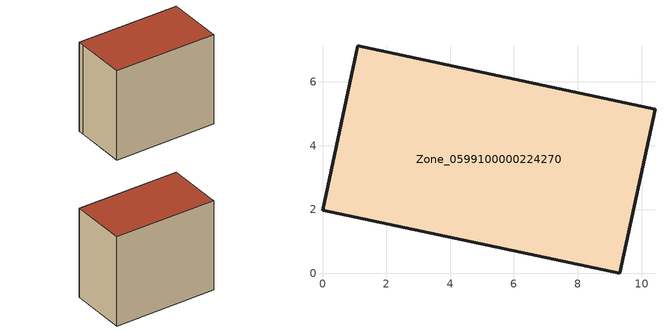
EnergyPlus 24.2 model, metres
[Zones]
Zone_0599100000224270
 floor ground (C_G): 10.42,5.14 9.32,0 0,1.98 1.01,6.69 1.11,7.14 z0
 wall outside (C_F): 9.32,0 10.42,5.14 1.11,7.14 1.01,6.69 0,1.98 9.32,0 z0:8.53
 roof outside (C_R): 1.11,7.14 1.01,6.69 0,1.98 9.32,0 10.42,5.14 z8.53
[BUILDING]
Pand.0599100000224270: North Axis=0; Terrain=City; Loads Convergence Tolerance Value=0.04; Temperature Convergence Tolerance Value=0.4; Solar Distribution=FullExterior; Maximum Number of Warmup Days=25; Minimum Number of Warmup Days=1
[Site:Location]
Rotterdam.The.Hague.AP_ZH_NLD Design_Conditions: Latitude=51.96; Longitude=4.45; Time Zone=1; Elevation=-4.5
[SITE:GROUNDTEMPERATURE:BUILDINGSURFACE]
18, 18, 18, 18, 18, 18, 18, 18, 18, 18, 18, 18
[MATERIAL] Thermal Absorptance=0.9; Solar Absorptance=0.7; Visible Absorptance=0.7
Name | Roughness | Thickness | Conductivity | Density | Specific Heat
G.TC.1975-1991 | MediumSmooth | 0.15 | 0.288461 | 540 | 1210
F.TC.1975-1991 | Rough | 0.3 | 0.230769 | 1920 | 840
R.TC.1975-1991 | MediumRough | 0.2 | 0.153846 | 1500 | 1000
[CONSTRUCTION]
C_G: G.TC.1975-1991
C_F: F.TC.1975-1991
C_R: R.TC.1975-1991
[ZONE]
Zone_0599100000224270: Type=1; Multiplier=1; Ceiling Height=Autocalculate; Volume=Autocalculate; Floor Area=autocalculate; Part of Total Floor Area=Yes
[ZONEINFILTRATION:DESIGNFLOWRATE]
Infil_Zone_0599100000224270: Zone or ZoneList or Space or SpaceList=Zone_0599100000224270; Schedule=AlwaysOn; Design Flow Rate Calculation Method=Flow/Area; Flow Rate per Floor Area=0.003; Constant Term Coefficient=1; Temperature Term Coefficient=0; Velocity Term Coefficient=0; Velocity Squared Term Coefficient=0
[HVACTEMPLATE:ZONE:IDEALLOADSAIRSYSTEM]
Zone_0599100000224270: Maximum Heating Supply Air Temperature=50; Minimum Cooling Supply Air Temperature=13; Maximum Heating Supply Air Humidity Ratio=0.0156; Minimum Cooling Supply Air Humidity Ratio=0.0077; Heating Limit=NoLimit; Cooling Limit=NoLimit; Dehumidification Control Type=ConstantSensibleHeatRatio; Cooling Sensible Heat Ratio=0.7; Dehumidification Setpoint=60; Humidification Control Type=None; Humidification Setpoint=30; Outdoor Air Method=None; Outdoor Air Flow Rate per Person=0.00944; Outdoor Air Flow Rate per Zone Floor Area=0; Outdoor Air Flow Rate per Zone=0; Demand Controlled Ventilation Type=None; Outdoor Air Economizer Type=NoEconomizer; Heat Recovery Type=None; Sensible Heat Recovery Effectiveness=0.7; Latent Heat Recovery Effectiveness=0.65
[ZONECONTROL:THERMOSTAT]
ThermostatControl_Zone_0599100000224270: Zone or ZoneList=Zone_0599100000224270; Control Type Schedule=DualSetpointControlType; Control 1=Thermostat_Zone_0599100000224270; Temperature Difference Between Cutout And Setpoint=0
[THERMOSTATSETPOINT:DUALSETPOINT]
Thermostat_Zone_0599100000224270: Heating Setpoint Temperature Schedule=HeatingSetpoint_Zone_0599100000224270; Cooling Setpoint Temperature Schedule=CoolingSetpoint_Zone_0599100000224270
[SCHEDULE:COMPACT]
HeatingSetpoint_Zone_0599100000224270: Through: 12/31, For: AllDays, Until: 24:00, 21
CoolingSetpoint_Zone_0599100000224270: Through: 12/31, For: AllDays, Until: 24:00, 24
DualSetpointControlType: Through: 12/31, For: AllDays, Until: 24:00, 4
AlwaysOn: Through: 12/31, For: AllDays, Until: 24:00, 1
